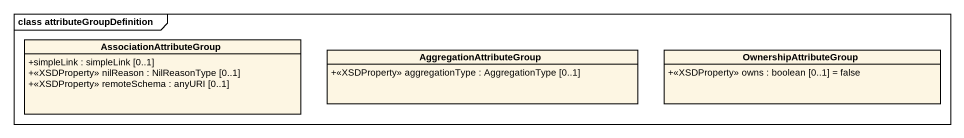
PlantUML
@startuml
mainframe class attributeGroupDefinition
hide circle
hide empty members
skinparam classAttributeIconSize 0
class AssociationAttributeGroup {
  +simpleLink : simpleLink [0..1]
  +<<XSDProperty>> nilReason : NilReasonType [0..1]
  +<<XSDProperty>> remoteSchema : anyURI [0..1]
}
class AggregationAttributeGroup {
  +<<XSDProperty>> aggregationType : AggregationType [0..1]
}
class OwnershipAttributeGroup {
  +<<XSDProperty>> owns : boolean [0..1] = false
}
@enduml
